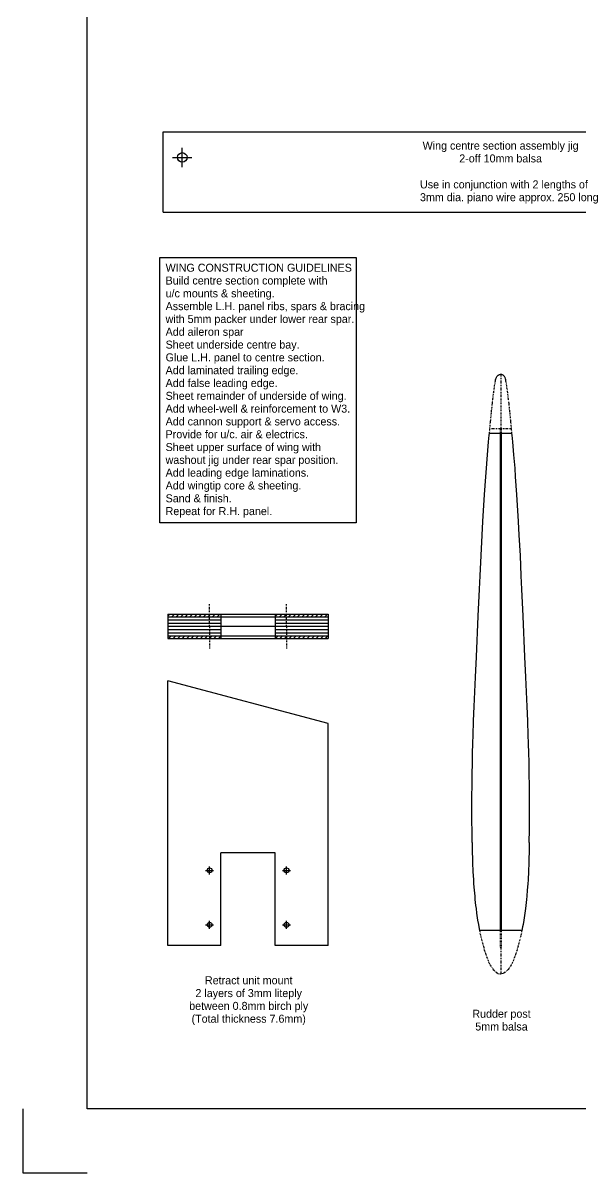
# Model space of a CAD drawing. Extents: x -1638 to 412, y -412 to 1290.
# Drawn here: x -1638.5 to -1464.3, y -411.8 to -52.7 of the extents above; entities that cross this region are included whole.
import ezdxf
from ezdxf.enums import TextEntityAlignment as Align

# ---------------------------------------------------------------- set-up
doc = ezdxf.new("R2010")
doc.units = 0
doc.linetypes.add('DASHDOT', pattern=[1, 0.5, -0.25, 0, -0.25])
for name, color, linetype in [('3', 7, 'CONTINUOUS'), ('4', 7, 'CONTINUOUS'), ('6', 7, 'CONTINUOUS'), ('7', 7, 'CONTINUOUS'), ('8', 7, 'CONTINUOUS')]:
    doc.layers.add(name, color=color, linetype=linetype)
doc.styles.add('txt', font='TXT', dxfattribs={"height": 0.2})

# ---------------------------------------------------------------- blocks, each defined once
blk = doc.blocks.new('*O167')
at = {"layer": '8', "color": 250, "linetype": 'CONTINUOUS', "style": 'txt'}
for s, p in [('WING CONSTRUCTION GUIDELINES', (-58.8764, 1.25)), ('Build centre section complete with', (-58.8764, -2.75)), ('u/c mounts & sheeting.', (-58.8764, -6.75)), ('Assemble L.H. panel ribs, spars & bracing', (-58.8764, -10.75)), ('with 5mm packer under lower rear spar.', (-58.8764, -14.75)), ('Add aileron spar', (-58.8764, -18.75)), ('Sheet underside centre bay.', (-58.8764, -22.75)), ('Glue L.H. panel to centre section.', (-58.8764, -26.75)), ('Add laminated trailing edge.', (-58.8764, -30.75)), ('Add false leading edge.', (-58.8764, -34.75)), ('Sheet remainder of underside of wing.', (-58.8764, -38.75)), ('Add wheel-well & reinforcement to W3.', (-58.8764, -42.75)), ('Add cannon support & servo access.', (-58.8764, -46.75)), ('Provide for u/c. air & electrics.', (-58.8764, -50.75)), ('Sheet upper surface of wing with', (-58.8764, -54.75)), ('washout jig under rear spar position.', (-58.8764, -58.75)), ('Add leading edge laminations.', (-58.8764, -62.75)), ('Add wingtip core & sheeting.', (-58.8764, -66.75)), ('Sand & finish.', (-58.8764, -70.75)), ('Repeat for R.H. panel.', (-58.8764, -74.75))]:
    blk.add_text(s, height=2.5, dxfattribs=at).set_placement(p, align=Align.TOP_LEFT)

msp = doc.modelspace()

# ---------------------------------------------------------------- linework, layer by layer
at = {"layer": '3', "color": 5, "linetype": 'CONTINUOUS'}
msp.add_circle((-1588.75355, -94.6992), 1.5, dxfattribs=at)
at = {"layer": '4', "color": 5, "linetype": 'CONTINUOUS'}
for p, q in [((-1594.7536, -86.7348), (-1388.6478, -86.7347)), ((-1594.7536, -111.7348), (-1594.7536, -86.7348)), ((-1594.7536, -111.7348), (-1388.6478, -111.7347)), ((-1489.569, -180.9278), (-1492.8782, -180.9278)), ((-1489.569, -180.9278), (-1489.569, -336.0473)), ((-1489.169, -180.9278), (-1489.169, -336.0473)), ((-1485.8598, -180.9278), (-1489.169, -180.9278)), ((-1593.209, -237.3029), (-1593.209, -244.9029)), ((-1593.209, -237.3029), (-1543.209, -237.3029)), ((-1593.209, -238.1029), (-1543.209, -238.1029)), ((-1576.709, -237.3029), (-1576.709, -244.9029)), ((-1559.709, -237.3029), (-1559.709, -244.9029)), ((-1543.209, -237.3029), (-1543.209, -244.9029)), ((-1593.209, -241.1029), (-1543.209, -241.1029)), ((-1593.209, -244.1029), (-1543.209, -244.1029)), ((-1593.209, -244.9029), (-1543.209, -244.9029)), ((-1543.209, -271.5018), (-1593.209, -258.1399)), ((-1593.209, -340.8097), (-1593.209, -258.1399)), ((-1543.209, -340.8097), (-1543.209, -271.5018)), ((-1576.709, -340.8097), (-1576.709, -311.8097)), ((-1559.709, -311.8097), (-1576.709, -311.8097)), ((-1559.709, -340.8097), (-1559.709, -311.8097)), ((-1489.569, -336.0473), (-1496.0022, -336.0473)), ((-1482.736, -336.0473), (-1489.169, -336.0473)), ((-1576.709, -340.8097), (-1593.209, -340.8097)), ((-1543.209, -340.8097), (-1559.709, -340.8097))]:
    msp.add_line(p, q, dxfattribs=at)
at = {"layer": '4', "color": 166, "linetype": 'DASHDOT'}
for p, q in [((-1489.369, -162.3685), (-1489.369, -179.4278)), ((-1580.209, -241.1029), (-1580.209, -234.1513)), ((-1556.209, -241.1029), (-1556.209, -234.1513)), ((-1580.209, -241.1029), (-1580.209, -248.0545)), ((-1556.209, -241.1029), (-1556.209, -248.0545))]:
    msp.add_line(p, q, dxfattribs=at)
at = {"layer": '4', "color": 155, "linetype": 'DASHDOT'}
for p, q in [((-1486.018, -179.4278), (-1492.7202, -179.4278)), ((-1489.569, -179.4278), (-1489.569, -180.9278)), ((-1489.169, -179.4278), (-1489.169, -180.9278)), ((-1489.569, -336.0473), (-1489.569, -341.2973)), ((-1489.169, -336.0473), (-1489.169, -341.2973)), ((-1489.569, -341.2973), (-1489.169, -341.2973)), ((-1489.369, -341.2973), (-1489.369, -349.6784))]:
    msp.add_line(p, q, dxfattribs=at)
at = {"layer": '4', "color": 215, "linetype": 'CONTINUOUS'}
for p, q in [((-1593.209, -237.89), (-1592.622, -237.3029)), ((-1593.209, -239.1029), (-1576.709, -239.1029)), ((-1593.209, -240.1029), (-1576.709, -240.1029)), ((-1592.0076, -238.1029), (-1591.2076, -237.3029)), ((-1590.5934, -238.1029), (-1589.7934, -237.3029)), ((-1589.1792, -238.1029), (-1588.3792, -237.3029)), ((-1587.765, -238.1029), (-1586.965, -237.3029)), ((-1586.3508, -238.1029), (-1585.5508, -237.3029)), ((-1584.9366, -238.1029), (-1584.1366, -237.3029)), ((-1583.5224, -238.1029), (-1582.7224, -237.3029)), ((-1582.1082, -238.1029), (-1581.3082, -237.3029)), ((-1580.694, -238.1029), (-1579.894, -237.3029)), ((-1579.2798, -238.1029), (-1578.4798, -237.3029)), ((-1577.8656, -238.1029), (-1577.0656, -237.3029)), ((-1559.709, -237.9994), (-1559.0126, -237.3029)), ((-1559.709, -239.1029), (-1543.209, -239.1029)), ((-1559.709, -240.1029), (-1543.209, -240.1029)), ((-1558.3984, -238.1029), (-1557.5984, -237.3029)), ((-1556.984, -238.1029), (-1556.184, -237.3029)), ((-1555.5698, -238.1029), (-1554.7698, -237.3029)), ((-1554.1556, -238.1029), (-1553.3556, -237.3029)), ((-1552.7414, -238.1029), (-1551.9414, -237.3029)), ((-1551.3272, -238.1029), (-1550.5272, -237.3029)), ((-1549.913, -238.1029), (-1549.113, -237.3029)), ((-1548.4988, -238.1029), (-1547.6988, -237.3029)), ((-1547.0846, -238.1029), (-1546.2846, -237.3029)), ((-1545.6704, -238.1029), (-1544.8704, -237.3029)), ((-1544.2562, -238.1029), (-1543.4562, -237.3029)), ((-1593.209, -242.1029), (-1576.709, -242.1029)), ((-1593.209, -243.1029), (-1576.709, -243.1029)), ((-1592.9678, -244.9029), (-1592.1678, -244.1029)), ((-1591.5534, -244.9029), (-1590.7534, -244.1029)), ((-1590.1392, -244.9029), (-1589.3392, -244.1029)), ((-1588.725, -244.9029), (-1587.925, -244.1029)), ((-1587.3108, -244.9029), (-1586.5108, -244.1029)), ((-1585.8966, -244.9029), (-1585.0966, -244.1029)), ((-1584.4824, -244.9029), (-1583.6824, -244.1029)), ((-1583.0682, -244.9029), (-1582.2682, -244.1029)), ((-1581.654, -244.9029), (-1580.854, -244.1029)), ((-1580.2398, -244.9029), (-1579.4398, -244.1029)), ((-1578.8256, -244.9029), (-1578.0256, -244.1029)), ((-1559.709, -242.1029), (-1543.209, -242.1029)), ((-1559.709, -243.1029), (-1543.209, -243.1029)), ((-1559.6394, -244.9029), (-1558.8394, -244.1029)), ((-1558.209, -244.8868), (-1557.4252, -244.1029)), ((-1556.811, -244.9029), (-1556.011, -244.1029)), ((-1555.3968, -244.9029), (-1554.5968, -244.1029)), ((-1553.9826, -244.9029), (-1553.1826, -244.1029)), ((-1552.5684, -244.9029), (-1551.7684, -244.1029)), ((-1551.1542, -244.9029), (-1550.3542, -244.1029)), ((-1549.74, -244.9029), (-1548.94, -244.1029)), ((-1548.3258, -244.9029), (-1547.5258, -244.1029)), ((-1546.9114, -244.9029), (-1546.1114, -244.1029)), ((-1545.4972, -244.9029), (-1544.6972, -244.1029)), ((-1544.083, -244.9029), (-1543.283, -244.1029)), ((-1577.4114, -244.9029), (-1576.709, -244.2006)), ((-1581.459, -317.3096), (-1578.959, -317.3096)), ((-1580.209, -318.5596), (-1580.209, -316.0596)), ((-1557.459, -317.3096), (-1554.959, -317.3096)), ((-1556.209, -318.5596), (-1556.209, -316.0596)), ((-1580.209, -335.5596), (-1580.209, -333.0596)), ((-1556.209, -335.5596), (-1556.209, -333.0596)), ((-1581.459, -334.3096), (-1578.959, -334.3096)), ((-1557.459, -334.3096), (-1554.959, -334.3096))]:
    msp.add_line(p, q, dxfattribs=at)
at = {"layer": '4', "color": 155, "linetype": 'DASHDOT'}
for points in [[(-1492.8782, -180.9278), (-1492.685802, -178.651422), (-1492.54495, -177.13321), (-1492.246826, -174.137111), (-1491.965485, -171.491509), (-1491.812867, -170.169555), (-1491.556076, -168.148516), (-1491.252058, -166.039972), (-1491.077491, -164.938199), (-1490.987767, -164.420243), (-1490.935317, -164.165256), (-1490.84021, -163.795808), (-1490.717972, -163.450581), (-1490.644072, -163.290067), (-1490.529943, -163.091307), (-1490.4655, -162.999271), (-1490.358743, -162.871402), (-1490.173837, -162.704906), (-1490.099033, -162.65272), (-1489.937287, -162.560811), (-1489.760658, -162.48401), (-1489.635408, -162.44031), (-1489.369, -162.3685)], [(-1485.8598, -180.9278), (-1486.0522, -178.651422), (-1486.193055, -177.13321), (-1486.491205, -174.137111), (-1486.772596, -171.491509), (-1486.925243, -170.169555), (-1487.182076, -168.148516), (-1487.486127, -166.039972), (-1487.660704, -164.938199), (-1487.75043, -164.420243), (-1487.802878, -164.165256), (-1487.897979, -163.795808), (-1488.020205, -163.450581), (-1488.094096, -163.290067), (-1488.208208, -163.091307), (-1488.272642, -162.999271), (-1488.379382, -162.871402), (-1488.564256, -162.704906), (-1488.639046, -162.65272), (-1488.800764, -162.560811), (-1488.977368, -162.48401), (-1489.102604, -162.44031), (-1489.369, -162.3685)], [(-1496.0022, -336.0473), (-1495.62395, -337.8158), (-1494.480493, -342.128064), (-1493.797123, -344.2309), (-1493.075022, -346.075854), (-1492.61313, -346.964583), (-1491.705941, -348.236712), (-1490.744169, -349.145488), (-1490.20785, -349.470879), (-1489.369023, -349.6784), (-1489.369, -349.6784)], [(-1482.736, -336.0473), (-1483.114245, -337.8158), (-1484.257609, -342.128064), (-1484.940962, -344.2309), (-1485.663101, -346.075854), (-1486.125021, -346.964583), (-1487.032244, -348.236712), (-1487.99401, -349.145488), (-1488.53029, -349.470879), (-1489.368977, -349.6784), (-1489.369, -349.6784)]]:
    msp.add_lwpolyline(points, dxfattribs=at)
at = {"layer": '4', "color": 5, "linetype": 'CONTINUOUS'}
for points in [[(-1498.2636, -308.636), (-1498.314921, -304.533967), (-1498.332762, -302.483144), (-1498.349247, -299.407161), (-1498.349668, -294.793781), (-1498.319118, -290.181157), (-1498.291597, -287.875143), (-1498.210794, -283.26374), (-1498.157006, -280.958363), (-1498.05888, -277.500718), (-1497.982625, -275.22122), (-1497.807039, -270.662786), (-1497.609378, -266.104901), (-1497.189567, -256.989814), (-1496.908528, -250.651562), (-1496.371033, -237.9743), (-1496.006407, -229.521775), (-1495.813836, -225.296039), (-1495.503513, -218.958792), (-1495.160826, -212.619472), (-1494.916229, -208.394004), (-1494.397262, -199.943294), (-1494.038053, -194.449902), (-1493.843098, -191.70439), (-1493.631957, -188.960469), (-1493.51892, -187.589293), (-1493.275126, -184.848887), (-1493.143252, -183.479806), (-1492.9314, -181.4278)], [(-1492.9314, -181.4278), (-1492.8782, -180.9278)], [(-1485.8066, -181.4278), (-1485.8598, -180.9278)], [(-1480.4744, -308.636), (-1480.423084, -304.533967), (-1480.405251, -302.483144), (-1480.38878, -299.407161), (-1480.388387, -294.793781), (-1480.418969, -290.181157), (-1480.446507, -287.875143), (-1480.527342, -283.26374), (-1480.581144, -280.958363), (-1480.679288, -277.500718), (-1480.755553, -275.22122), (-1480.931151, -270.662786), (-1481.128813, -266.104901), (-1481.548596, -256.989814), (-1481.829594, -250.651562), (-1482.367, -237.9743), (-1482.731601, -229.521775), (-1482.924176, -225.296039), (-1483.234521, -218.958792), (-1483.57725, -212.619472), (-1483.82188, -208.394004), (-1484.340906, -199.943294), (-1484.70013, -194.449902), (-1484.895079, -191.70439), (-1485.219219, -187.589293), (-1485.462965, -184.848887), (-1485.594807, -183.479806), (-1485.8066, -181.4278)], [(-1498.2636, -308.636), (-1498.262504, -309.640096), (-1498.25204, -310.978383), (-1498.242954, -311.647322), (-1498.200293, -313.65339), (-1498.159035, -314.9902), (-1498.045812, -317.662665), (-1497.896982, -320.252152), (-1497.808087, -321.546144), (-1497.656558, -323.485837), (-1497.483109, -325.423598), (-1497.388132, -326.39162), (-1497.182661, -328.307624), (-1497.069951, -329.264406), (-1496.886339, -330.697749), (-1496.683053, -332.128568), (-1496.573252, -332.842916), (-1496.335776, -334.269258), (-1496.207477, -334.981161), (-1496.0022, -336.0473)], [(-1480.4744, -308.636), (-1480.475552, -309.640096), (-1480.486061, -310.978383), (-1480.495159, -311.647322), (-1480.537822, -313.65339), (-1480.579062, -314.9902), (-1480.692236, -317.662665), (-1480.841035, -320.252152), (-1480.929921, -321.546144), (-1481.081444, -323.485837), (-1481.254891, -325.423598), (-1481.349868, -326.39162), (-1481.55534, -328.307624), (-1481.668054, -329.264406), (-1481.851678, -330.697749), (-1482.054989, -332.128568), (-1482.164807, -332.842916), (-1482.402332, -334.269258), (-1482.530663, -334.981161), (-1482.736, -336.0473)]]:
    msp.add_lwpolyline(points, dxfattribs=at)
for centre in [(-1580.209, -317.30965), (-1556.209, -317.30965), (-1580.209, -334.30965), (-1556.209, -334.30965)]:
    msp.add_circle(centre, 0.75, dxfattribs=at)
at = {"layer": '6', "color": 202, "linetype": 'CONTINUOUS'}
for p, q in [((-1618.4576, -391.8181), (-1618.4576, 409.1819)), ((-1638.4576, -411.8181), (-1638.4576, -391.8181)), ((-1638.4576, -411.8181), (-1638.4576, -391.8181)), ((-469.4576, -391.8181), (-1618.4576, -391.8181)), ((-1618.4576, -411.8181), (-1638.4576, -411.8181))]:
    msp.add_line(p, q, dxfattribs=at)
at = {"layer": '7', "color": 215, "linetype": 'CONTINUOUS'}
for p, q in [((-1588.7536, -97.6992), (-1588.7536, -91.6992)), ((-1591.7536, -94.6992), (-1585.7536, -94.6992))]:
    msp.add_line(p, q, dxfattribs=at)
at = {"layer": '8', "color": 250, "linetype": 'CONTINUOUS'}
msp.add_lwpolyline([(-1595.7016, -125.9184), (-1534.4546, -125.9184), (-1534.4546, -208.8241), (-1595.7016, -208.8241)], close=True, dxfattribs=at)

# ---------------------------------------------------------------- block references
msp.add_blockref('*O167', (-1535.0736, -129.1303), dxfattribs=at)

# ---------------------------------------------------------------- texts
at = {"layer": '8', "color": 250, "linetype": 'CONTINUOUS', "style": 'txt'}
for s, p in [('Wing centre section assembly jig', (-1489.3922, -89.7484)), ('2-off 10mm balsa', (-1489.3922, -93.7484)), ('Retract unit mount', (-1568.0166, -350.3856)), ('2 layers of 3mm liteply', (-1568.0166, -354.3856)), ('between 0.8mm birch ply', (-1568.0166, -358.3856)), ('(Total thickness 7.6mm)', (-1568.0166, -362.3856)), ('Rudder post', (-1489.116, -360.8316)), ('5mm balsa', (-1489.116, -364.8316))]:
    msp.add_text(s, height=2.5, dxfattribs=at).set_placement(p, align=Align.TOP_CENTER)
for s, p in [('Use in conjunction with 2 lengths of', (-1514.5512, -101.8595)), ('3mm dia. piano wire approx. 250 long', (-1514.5512, -105.8595))]:
    msp.add_text(s, height=2.5, dxfattribs=at).set_placement(p, align=Align.TOP_LEFT)

doc.saveas('drawing.dxf')
